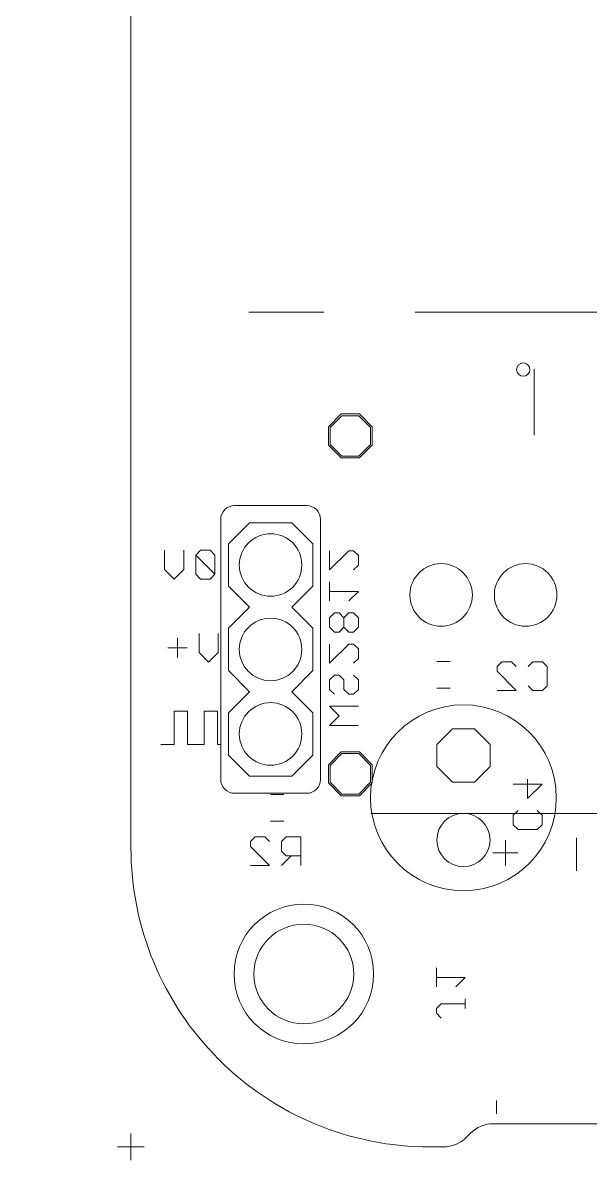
# Model space of a CAD drawing. Header units: millimetres. Extents: x -300 to -177, y 79 to 147.
# Drawn here: x -300.16 to -283.09, y 79.07 to 113.27 of the extents above; entities that cross this region are included whole.
import ezdxf

# ---------------------------------------------------------------- set-up
doc = ezdxf.new("R2010")
doc.units = ezdxf.units.MM
doc.header["$MEASUREMENT"] = 0
doc.layers.add('cut', color=7, linetype='Continuous')
doc.layers.add('reference', color=7, linetype='Continuous')

msp = doc.modelspace()

# ---------------------------------------------------------------- linework, layer by layer
at = {"layer": 'cut', "color": 250, "lineweight": 9}
for points, knots in [([(-197.1254, 145.9896), (-197.1254, 145.9896), (-196.2554, 145.7996), (-196.2554, 145.7996), (-196.2554, 145.7996), (-196.2554, 145.7996), (-195.5054, 145.6396), (-195.5054, 145.6396), (-195.5054, 145.6396), (-195.5054, 145.6396), (-194.3554, 145.3596), (-194.3554, 145.3596), (-194.3554, 145.3596), (-194.3554, 145.3596), (-193.5554, 145.1596), (-193.5554, 145.1596), (-193.5554, 145.1596), (-192.4998, 144.849), (-191.6513, 144.6358), (-190.6654, 144.3496), (-190.6654, 144.3496), (-190.6654, 144.3496), (-189.4954, 143.9796), (-189.4954, 143.9796), (-189.4954, 143.9796), (-189.4954, 143.9796), (-188.5654, 143.6796), (-188.5654, 143.6796), (-188.5654, 143.6796), (-188.5654, 143.6796), (-187.8954, 143.4496), (-187.8954, 143.4496), (-187.8954, 143.4496), (-187.8954, 143.4496), (-187.3354, 143.2596), (-187.3354, 143.2596), (-187.3354, 143.2596), (-186.4341, 142.9285), (-185.1783, 142.4534), (-184.3154, 142.1096), (-184.3154, 142.1096), (-184.3154, 142.1096), (-183.7054, 141.8596), (-183.7054, 141.8596), (-183.7054, 141.8596), (-183.7054, 141.8596), (-182.8354, 141.4896), (-182.8354, 141.4896), (-182.8354, 141.4896), (-182.8354, 141.4896), (-181.8254, 141.0496), (-181.8254, 141.0496), (-181.8254, 141.0496), (-181.8254, 141.0496), (-180.9854, 140.6696), (-180.9854, 140.6696), (-180.9854, 140.6696), (-180.6379, 140.5092), (-178.9287, 139.6762), (-178.9117, 139.6665), (-178.9117, 139.6665), (-177.959, 139.1488), (-177.3314, 138.1622), (-177.3054, 137.0696), (-177.3054, 137.0696), (-177.3054, 137.0696), (-177.3055, 88.4696), (-177.3055, 88.4696), (-177.3055, 88.4696), (-177.3055, 83.499), (-181.3349, 79.4696), (-186.3054, 79.4696), (-186.3054, 79.4696), (-186.3054, 79.4696), (-276.0913, 79.4696), (-276.0913, 79.4696), (-276.0913, 79.4696), (-276.3565, 79.4696), (-276.6108, 79.575), (-276.7984, 79.7625), (-276.7984, 79.7625), (-276.7984, 79.7625), (-276.9125, 79.8767), (-276.9125, 79.8767), (-276.9125, 79.8767), (-277.1001, 80.0642), (-277.3544, 80.1696), (-277.6197, 80.1696), (-277.6197, 80.1696), (-277.6197, 80.1696), (-285.9913, 80.1696), (-285.9913, 80.1696), (-285.9913, 80.1696), (-286.2565, 80.1696), (-286.5108, 80.0642), (-286.6984, 79.8767), (-286.6984, 79.8767), (-286.6984, 79.8767), (-286.8125, 79.7625), (-286.8125, 79.7625), (-286.8125, 79.7625), (-287.0001, 79.575), (-287.2544, 79.4696), (-287.5197, 79.4696), (-287.5197, 79.4696), (-287.5197, 79.4696), (-287.9055, 79.4696), (-287.9055, 79.4696), (-287.9055, 79.4696), (-290.2924, 79.4696), (-292.5816, 80.4178), (-294.2694, 82.1056), (-294.2694, 82.1056), (-295.9572, 83.7935), (-296.9055, 86.0827), (-296.9055, 88.4696), (-296.9055, 88.4696), (-296.9055, 88.4696), (-296.9054, 137.0697), (-296.9054, 137.0697), (-296.9054, 137.0697), (-296.8795, 138.1622), (-296.2519, 139.1554), (-295.2992, 139.6665), (-295.2992, 139.6665), (-294.1017, 140.3089), (-293.8755, 140.3696), (-293.2255, 140.6696), (-293.2255, 140.6696), (-293.2255, 140.6696), (-292.3855, 141.0496), (-292.3855, 141.0496), (-292.3855, 141.0496), (-292.3855, 141.0496), (-291.3755, 141.4896), (-291.3755, 141.4896), (-291.3755, 141.4896), (-291.3755, 141.4896), (-290.5055, 141.8596), (-290.5055, 141.8596), (-290.5055, 141.8596), (-290.5055, 141.8596), (-289.8955, 142.1096), (-289.8955, 142.1096), (-289.8955, 142.1096), (-289.0049, 142.4644), (-287.8148, 142.9145), (-286.8755, 143.2596), (-286.8755, 143.2596), (-286.8755, 143.2596), (-286.3155, 143.4496), (-286.3155, 143.4496), (-286.3155, 143.4496), (-286.3155, 143.4496), (-285.6455, 143.6796), (-285.6455, 143.6796), (-285.6455, 143.6796), (-285.6455, 143.6796), (-284.7155, 143.9796), (-284.7155, 143.9796), (-284.7155, 143.9796), (-284.7155, 143.9796), (-283.5455, 144.3496), (-283.5455, 144.3496), (-283.5455, 144.3496), (-282.5597, 144.6358), (-281.7105, 144.8493), (-280.6555, 145.1596), (-280.6555, 145.1596), (-280.6555, 145.1596), (-279.8555, 145.3596), (-279.8555, 145.3596), (-279.8555, 145.3596), (-279.8555, 145.3596), (-278.7055, 145.6396), (-278.7055, 145.6396), (-278.7055, 145.6396), (-278.7055, 145.6396), (-277.9555, 145.7996), (-277.9555, 145.7996), (-277.9555, 145.7996), (-277.9555, 145.7996), (-277.0855, 145.9896), (-277.0855, 145.9896), (-277.0855, 145.9896), (-276.4395, 146.1317), (-274.7135, 146.4389), (-273.9055, 146.5696), (-273.9055, 146.5696), (-273.9055, 146.5696), (-272.9855, 146.7096), (-272.9855, 146.7096), (-272.9855, 146.7096), (-272.9855, 146.7096), (-272.1055, 146.8396), (-272.1055, 146.8396), (-272.1055, 146.8396), (-272.1055, 146.8396), (-270.9155, 146.9896), (-270.9155, 146.9896), (-270.9155, 146.9896), (-269.7953, 147.1262), (-268.5842, 147.2062), (-267.3855, 147.3296), (-267.3855, 147.3296), (-267.3855, 147.3296), (-266.4855, 147.3896), (-266.4855, 147.3896), (-266.4855, 147.3896), (-266.4855, 147.3896), (-264.9055, 147.4696), (-264.9055, 147.4696), (-264.9055, 147.4696), (-264.9055, 147.4696), (-262.6055, 147.4696), (-262.6055, 147.4696), (-262.6055, 147.4696), (-261.8098, 147.4696), (-261.0467, 147.1535), (-260.4841, 146.5909), (-260.4841, 146.5909), (-259.9215, 146.0283), (-259.6055, 145.2652), (-259.6055, 144.4696), (-259.6055, 144.4696), (-259.6055, 143.9922), (-259.4158, 143.5344), (-259.0782, 143.1968), (-259.0782, 143.1968), (-258.7407, 142.8592), (-258.2828, 142.6696), (-257.8055, 142.6696), (-257.8055, 142.6696), (-257.8055, 142.6696), (-216.4054, 142.6696), (-216.4054, 142.6696), (-216.4054, 142.6696), (-215.4113, 142.6696), (-214.6055, 143.4755), (-214.6054, 144.4696), (-214.6054, 144.4696), (-214.6054, 145.2652), (-214.2894, 146.0283), (-213.7268, 146.5909), (-213.7268, 146.5909), (-213.1642, 147.1535), (-212.4011, 147.4696), (-211.6054, 147.4696), (-211.6054, 147.4696), (-211.6054, 147.4696), (-209.3054, 147.4696), (-209.3054, 147.4696), (-209.3054, 147.4696), (-209.3054, 147.4696), (-207.7254, 147.3896), (-207.7254, 147.3896), (-207.7254, 147.3896), (-207.7254, 147.3896), (-206.8254, 147.3296), (-206.8254, 147.3296), (-206.8254, 147.3296), (-205.6281, 147.2065), (-204.4149, 147.1261), (-203.2954, 146.9896), (-203.2954, 146.9896), (-203.2954, 146.9896), (-202.1054, 146.8396), (-202.1054, 146.8396), (-202.1054, 146.8396), (-202.1054, 146.8396), (-201.2254, 146.7096), (-201.2254, 146.7096), (-201.2254, 146.7096), (-201.2254, 146.7096), (-200.3054, 146.5696), (-200.3054, 146.5696), (-200.3054, 146.5696), (-199.4976, 146.4389), (-197.771, 146.1316), (-197.1254, 145.9896)], [0, 0, 0, 0, 0.0140845, 0.0140845, 0.0140845, 0.0140845, 0.028169, 0.028169, 0.028169, 0.028169, 0.0422535, 0.0422535, 0.0422535, 0.0422535, 0.056338, 0.056338, 0.056338, 0.056338, 0.0704225, 0.0704225, 0.0704225, 0.0704225, 0.084507, 0.084507, 0.084507, 0.084507, 0.0985915, 0.0985915, 0.0985915, 0.0985915, 0.1126761, 0.1126761, 0.1126761, 0.1126761, 0.1267606, 0.1267606, 0.1267606, 0.1267606, 0.1408451, 0.1408451, 0.1408451, 0.1408451, 0.1549296, 0.1549296, 0.1549296, 0.1549296, 0.1690141, 0.1690141, 0.1690141, 0.1690141, 0.1830986, 0.1830986, 0.1830986, 0.1830986, 0.1971831, 0.1971831, 0.1971831, 0.1971831, 0.2112676, 0.2112676, 0.2112676, 0.2112676, 0.2253521, 0.2253521, 0.2253521, 0.2253521, 0.2394366, 0.2394366, 0.2394366, 0.2394366, 0.2535211, 0.2535211, 0.2535211, 0.2535211, 0.2676056, 0.2676056, 0.2676056, 0.2676056, 0.2816901, 0.2816901, 0.2816901, 0.2816901, 0.2957746, 0.2957746, 0.2957746, 0.2957746, 0.3098592, 0.3098592, 0.3098592, 0.3098592, 0.3239437, 0.3239437, 0.3239437, 0.3239437, 0.3380282, 0.3380282, 0.3380282, 0.3380282, 0.3521127, 0.3521127, 0.3521127, 0.3521127, 0.3661972, 0.3661972, 0.3661972, 0.3661972, 0.3802817, 0.3802817, 0.3802817, 0.3802817, 0.3943662, 0.3943662, 0.3943662, 0.3943662, 0.4084507, 0.4084507, 0.4084507, 0.4084507, 0.4225352, 0.4225352, 0.4225352, 0.4225352, 0.4366197, 0.4366197, 0.4366197, 0.4366197, 0.4507042, 0.4507042, 0.4507042, 0.4507042, 0.4647887, 0.4647887, 0.4647887, 0.4647887, 0.4788732, 0.4788732, 0.4788732, 0.4788732, 0.4929577, 0.4929577, 0.4929577, 0.4929577, 0.5070423, 0.5070423, 0.5070423, 0.5070423, 0.5211268, 0.5211268, 0.5211268, 0.5211268, 0.5352113, 0.5352113, 0.5352113, 0.5352113, 0.5492958, 0.5492958, 0.5492958, 0.5492958, 0.5633803, 0.5633803, 0.5633803, 0.5633803, 0.5774648, 0.5774648, 0.5774648, 0.5774648, 0.5915493, 0.5915493, 0.5915493, 0.5915493, 0.6056338, 0.6056338, 0.6056338, 0.6056338, 0.6197183, 0.6197183, 0.6197183, 0.6197183, 0.6338028, 0.6338028, 0.6338028, 0.6338028, 0.6478873, 0.6478873, 0.6478873, 0.6478873, 0.6619718, 0.6619718, 0.6619718, 0.6619718, 0.6760563, 0.6760563, 0.6760563, 0.6760563, 0.6901408, 0.6901408, 0.6901408, 0.6901408, 0.7042254, 0.7042254, 0.7042254, 0.7042254, 0.7183099, 0.7183099, 0.7183099, 0.7183099, 0.7323944, 0.7323944, 0.7323944, 0.7323944, 0.7464789, 0.7464789, 0.7464789, 0.7464789, 0.7605634, 0.7605634, 0.7605634, 0.7605634, 0.7746479, 0.7746479, 0.7746479, 0.7746479, 0.7887324, 0.7887324, 0.7887324, 0.7887324, 0.8028169, 0.8028169, 0.8028169, 0.8028169, 0.8169014, 0.8169014, 0.8169014, 0.8169014, 0.8309859, 0.8309859, 0.8309859, 0.8309859, 0.8450704, 0.8450704, 0.8450704, 0.8450704, 0.8591549, 0.8591549, 0.8591549, 0.8591549, 0.8732394, 0.8732394, 0.8732394, 0.8732394, 0.8873239, 0.8873239, 0.8873239, 0.8873239, 0.9014085, 0.9014085, 0.9014085, 0.9014085, 0.915493, 0.915493, 0.915493, 0.915493, 0.9295775, 0.9295775, 0.9295775, 0.9295775, 0.943662, 0.943662, 0.943662, 0.943662, 0.9577465, 0.9577465, 0.9577465, 0.9577465, 0.971831, 0.971831, 0.971831, 0.971831, 1, 1, 1, 1]), ([(-293.7898, 98.7556), (-293.7898, 98.7556), (-291.621, 98.7556), (-291.621, 98.7556), (-291.621, 98.7556), (-291.3924, 98.7556), (-291.2054, 98.5686), (-291.2054, 98.34), (-291.2054, 98.34), (-291.2054, 98.34), (-291.2054, 90.5192), (-291.2054, 90.5192), (-291.2054, 90.5192), (-291.2054, 90.2906), (-291.3924, 90.1036), (-291.621, 90.1036), (-291.621, 90.1036), (-291.621, 90.1036), (-293.7898, 90.1036), (-293.7898, 90.1036), (-293.7898, 90.1036), (-294.0184, 90.1036), (-294.2054, 90.2906), (-294.2054, 90.5192), (-294.2054, 90.5192), (-294.2054, 90.5192), (-294.2054, 98.34), (-294.2054, 98.34), (-294.2054, 98.34), (-294.2054, 98.5686), (-294.0184, 98.7556), (-293.7898, 98.7556)], [0, 0, 0, 0, 0.1111111, 0.1111111, 0.1111111, 0.1111111, 0.2222222, 0.2222222, 0.2222222, 0.2222222, 0.3333333, 0.3333333, 0.3333333, 0.3333333, 0.4444444, 0.4444444, 0.4444444, 0.4444444, 0.5555556, 0.5555556, 0.5555556, 0.5555556, 0.6666667, 0.6666667, 0.6666667, 0.6666667, 0.7777778, 0.7777778, 0.7777778, 0.7777778, 1, 1, 1, 1])]:
    msp.add_open_spline(points, degree=3, knots=knots, dxfattribs=at)
at = {"layer": 'cut', "lineweight": 9}
msp.add_open_spline([(-290.2055, 84.6696), (-290.2055, 85.498), (-290.8771, 86.1696), (-291.7054, 86.1696), (-291.7054, 86.1696), (-292.5339, 86.1696), (-293.2054, 85.498), (-293.2054, 84.6696), (-293.2054, 84.6696), (-293.2055, 83.8412), (-292.5339, 83.1696), (-291.7055, 83.1696), (-291.7055, 83.1696), (-290.8771, 83.1696), (-290.2055, 83.8412), (-290.2055, 84.6696)], degree=3, knots=[0, 0, 0, 0, 0.2, 0.2, 0.2, 0.2, 0.4, 0.4, 0.4, 0.4, 0.6, 0.6, 0.6, 0.6, 1, 1, 1, 1], dxfattribs=at)
at = {"layer": 'reference', "color": 242, "lineweight": 9}
for points in [[(-291.1055, 104.5696), (-291.1055, 104.5696), (-293.3555, 104.5696), (-293.3555, 104.5696)], [(-281.3555, 104.5696), (-281.3555, 104.5696), (-288.3555, 104.5696), (-288.3555, 104.5696)], [(-284.7805, 100.8696), (-284.7805, 100.8696), (-284.7805, 102.8696), (-284.7805, 102.8696)], [(-293.9755, 97.6046), (-293.9755, 97.6046), (-293.3405, 98.2396), (-293.3405, 98.2396)], [(-293.3405, 98.2396), (-293.3405, 98.2396), (-292.0705, 98.2396), (-292.0705, 98.2396)], [(-292.0705, 98.2396), (-292.0705, 98.2396), (-291.4355, 97.6046), (-291.4355, 97.6046)], [(-293.9755, 97.6046), (-293.9755, 97.6046), (-293.9755, 96.3346), (-293.9755, 96.3346)], [(-291.4355, 96.3346), (-291.4355, 96.3346), (-291.4355, 97.6046), (-291.4355, 97.6046)], [(-295.8934, 96.8339), (-295.8934, 96.8339), (-295.8934, 97.4101), (-295.8934, 97.4101)], [(-295.3172, 97.4101), (-295.3172, 97.4101), (-295.3172, 96.8339), (-295.3172, 96.8339)], [(-294.8139, 97.4101), (-294.8139, 97.4101), (-294.9579, 97.2661), (-294.9579, 97.2661)], [(-294.9579, 97.2661), (-294.9579, 97.2661), (-294.9579, 96.6899), (-294.9579, 96.6899)], [(-294.3817, 96.6899), (-294.3817, 96.6899), (-294.9579, 97.2661), (-294.9579, 97.2661)], [(-294.5258, 97.4101), (-294.5258, 97.4101), (-294.8139, 97.4101), (-294.8139, 97.4101)], [(-294.3817, 97.2661), (-294.3817, 97.2661), (-294.5258, 97.4101), (-294.5258, 97.4101)], [(-294.3817, 96.6899), (-294.3817, 96.6899), (-294.3817, 97.2661), (-294.3817, 97.2661)], [(-290.9293, 97.3996), (-290.9293, 97.3996), (-290.9293, 96.8234), (-290.9293, 96.8234)], [(-290.9293, 96.8234), (-290.9293, 96.8234), (-290.3531, 97.3996), (-290.3531, 97.3996)], [(-290.3531, 97.3996), (-290.3531, 97.3996), (-290.209, 97.3996), (-290.209, 97.3996)], [(-290.209, 97.3996), (-290.209, 97.3996), (-290.065, 97.2556), (-290.065, 97.2556)], [(-290.065, 97.2556), (-290.065, 97.2556), (-290.065, 96.9674), (-290.065, 96.9674)], [(-295.6053, 96.5458), (-295.6053, 96.5458), (-295.8934, 96.8339), (-295.8934, 96.8339)], [(-295.3172, 96.8339), (-295.3172, 96.8339), (-295.6053, 96.5458), (-295.6053, 96.5458)], [(-290.065, 96.9674), (-290.065, 96.9674), (-290.209, 96.8234), (-290.209, 96.8234)], [(-294.9579, 96.6899), (-294.9579, 96.6899), (-294.8139, 96.5458), (-294.8139, 96.5458)], [(-294.8139, 96.5458), (-294.8139, 96.5458), (-294.5258, 96.5458), (-294.5258, 96.5458)], [(-294.5258, 96.5458), (-294.5258, 96.5458), (-294.3817, 96.6899), (-294.3817, 96.6899)], [(-290.9293, 95.8879), (-290.9293, 95.8879), (-290.9293, 96.4641), (-290.9293, 96.4641)], [(-293.9755, 96.3346), (-293.9755, 96.3346), (-293.3405, 95.6996), (-293.3405, 95.6996)], [(-292.0705, 95.6996), (-292.0705, 95.6996), (-291.4355, 96.3346), (-291.4355, 96.3346)], [(-290.065, 96.176), (-290.065, 96.176), (-290.9293, 96.176), (-290.9293, 96.176)], [(-290.3531, 95.8879), (-290.3531, 95.8879), (-290.065, 96.176), (-290.065, 96.176)], [(-293.3405, 95.6996), (-293.3405, 95.6996), (-293.9755, 95.0646), (-293.9755, 95.0646)], [(-291.4355, 95.0646), (-291.4355, 95.0646), (-292.0705, 95.6996), (-292.0705, 95.6996)], [(-290.7852, 95.5286), (-290.7852, 95.5286), (-290.9293, 95.3845), (-290.9293, 95.3845)], [(-290.6412, 95.5286), (-290.6412, 95.5286), (-290.7852, 95.5286), (-290.7852, 95.5286)], [(-290.4971, 95.3845), (-290.4971, 95.3845), (-290.6412, 95.5286), (-290.6412, 95.5286)], [(-290.3531, 95.5286), (-290.3531, 95.5286), (-290.4971, 95.3845), (-290.4971, 95.3845)], [(-290.209, 95.5286), (-290.209, 95.5286), (-290.3531, 95.5286), (-290.3531, 95.5286)], [(-290.065, 95.3845), (-290.065, 95.3845), (-290.209, 95.5286), (-290.209, 95.5286)], [(-290.9293, 95.3845), (-290.9293, 95.3845), (-290.9293, 95.0964), (-290.9293, 95.0964)], [(-290.9293, 95.0964), (-290.9293, 95.0964), (-290.7852, 94.9524), (-290.7852, 94.9524)], [(-290.6412, 94.9524), (-290.6412, 94.9524), (-290.4971, 95.0964), (-290.4971, 95.0964)], [(-290.4971, 95.0964), (-290.4971, 95.0964), (-290.4971, 95.3845), (-290.4971, 95.3845)], [(-290.4971, 95.0964), (-290.4971, 95.0964), (-290.3531, 94.9524), (-290.3531, 94.9524)], [(-290.209, 94.9524), (-290.209, 94.9524), (-290.065, 95.0964), (-290.065, 95.0964)], [(-290.065, 95.0964), (-290.065, 95.0964), (-290.065, 95.3845), (-290.065, 95.3845)], [(-295.5053, 94.7661), (-295.5053, 94.7661), (-295.5053, 94.1899), (-295.5053, 94.1899)], [(-294.8579, 94.3339), (-294.8579, 94.3339), (-294.8579, 94.9101), (-294.8579, 94.9101)], [(-294.2817, 94.9101), (-294.2817, 94.9101), (-294.2817, 94.3339), (-294.2817, 94.3339)], [(-293.9755, 95.0646), (-293.9755, 95.0646), (-293.9755, 93.7946), (-293.9755, 93.7946)], [(-291.4355, 93.7946), (-291.4355, 93.7946), (-291.4355, 95.0646), (-291.4355, 95.0646)], [(-290.7852, 94.9524), (-290.7852, 94.9524), (-290.6412, 94.9524), (-290.6412, 94.9524)], [(-290.3531, 94.9524), (-290.3531, 94.9524), (-290.209, 94.9524), (-290.209, 94.9524)], [(-295.2172, 94.478), (-295.2172, 94.478), (-295.7934, 94.478), (-295.7934, 94.478)], [(-290.9293, 94.5931), (-290.9293, 94.5931), (-290.9293, 94.0168), (-290.9293, 94.0168)], [(-290.9293, 94.0168), (-290.9293, 94.0168), (-290.3531, 94.5931), (-290.3531, 94.5931)], [(-290.3531, 94.5931), (-290.3531, 94.5931), (-290.209, 94.5931), (-290.209, 94.5931)], [(-290.209, 94.5931), (-290.209, 94.5931), (-290.065, 94.449), (-290.065, 94.449)], [(-290.065, 94.449), (-290.065, 94.449), (-290.065, 94.1609), (-290.065, 94.1609)], [(-294.5698, 94.0458), (-294.5698, 94.0458), (-294.8579, 94.3339), (-294.8579, 94.3339)], [(-294.2817, 94.3339), (-294.2817, 94.3339), (-294.5698, 94.0458), (-294.5698, 94.0458)], [(-290.065, 94.1609), (-290.065, 94.1609), (-290.209, 94.0168), (-290.209, 94.0168)], [(-287.3055, 94.0696), (-287.3055, 94.0696), (-287.7055, 94.0696), (-287.7055, 94.0696)], [(-293.9755, 93.7946), (-293.9755, 93.7946), (-293.3405, 93.1596), (-293.3405, 93.1596)], [(-292.0705, 93.1596), (-292.0705, 93.1596), (-291.4355, 93.7946), (-291.4355, 93.7946)], [(-285.8934, 93.9161), (-285.8934, 93.9161), (-285.7494, 94.0601), (-285.7494, 94.0601)], [(-285.8934, 93.772), (-285.8934, 93.772), (-285.8934, 93.9161), (-285.8934, 93.9161)], [(-285.3172, 93.1958), (-285.3172, 93.1958), (-285.8934, 93.772), (-285.8934, 93.772)], [(-285.7494, 94.0601), (-285.7494, 94.0601), (-285.4613, 94.0601), (-285.4613, 94.0601)], [(-285.4613, 94.0601), (-285.4613, 94.0601), (-285.3172, 93.9161), (-285.3172, 93.9161)], [(-284.9579, 93.9161), (-284.9579, 93.9161), (-284.8139, 94.0601), (-284.8139, 94.0601)], [(-284.8139, 94.0601), (-284.8139, 94.0601), (-284.5258, 94.0601), (-284.5258, 94.0601)], [(-284.5258, 94.0601), (-284.5258, 94.0601), (-284.3817, 93.9161), (-284.3817, 93.9161)], [(-284.3817, 93.9161), (-284.3817, 93.9161), (-284.3817, 93.3399), (-284.3817, 93.3399)], [(-290.7852, 93.6575), (-290.7852, 93.6575), (-290.9293, 93.5135), (-290.9293, 93.5135)], [(-290.9293, 93.5135), (-290.9293, 93.5135), (-290.9293, 93.2254), (-290.9293, 93.2254)], [(-290.6412, 93.6575), (-290.6412, 93.6575), (-290.7852, 93.6575), (-290.7852, 93.6575)], [(-290.4971, 93.5135), (-290.4971, 93.5135), (-290.6412, 93.6575), (-290.6412, 93.6575)], [(-290.4971, 93.2254), (-290.4971, 93.2254), (-290.4971, 93.5135), (-290.4971, 93.5135)], [(-290.209, 93.6575), (-290.209, 93.6575), (-290.065, 93.5135), (-290.065, 93.5135)], [(-290.065, 93.5135), (-290.065, 93.5135), (-290.065, 93.2254), (-290.065, 93.2254)], [(-293.3405, 93.1596), (-293.3405, 93.1596), (-293.9755, 92.5246), (-293.9755, 92.5246)], [(-291.4355, 92.5246), (-291.4355, 92.5246), (-292.0705, 93.1596), (-292.0705, 93.1596)], [(-290.9293, 93.2254), (-290.9293, 93.2254), (-290.7852, 93.0813), (-290.7852, 93.0813)], [(-290.3531, 93.0813), (-290.3531, 93.0813), (-290.4971, 93.2254), (-290.4971, 93.2254)], [(-290.209, 93.0813), (-290.209, 93.0813), (-290.3531, 93.0813), (-290.3531, 93.0813)], [(-290.065, 93.2254), (-290.065, 93.2254), (-290.209, 93.0813), (-290.209, 93.0813)], [(-287.3055, 93.2696), (-287.3055, 93.2696), (-287.7055, 93.2696), (-287.7055, 93.2696)], [(-285.8934, 93.1958), (-285.8934, 93.1958), (-285.3172, 93.1958), (-285.3172, 93.1958)], [(-284.8139, 93.1958), (-284.8139, 93.1958), (-284.9579, 93.3399), (-284.9579, 93.3399)], [(-284.5258, 93.1958), (-284.5258, 93.1958), (-284.8139, 93.1958), (-284.8139, 93.1958)], [(-284.3817, 93.3399), (-284.3817, 93.3399), (-284.5258, 93.1958), (-284.5258, 93.1958)], [(-290.6412, 92.4339), (-290.6412, 92.4339), (-290.9293, 92.722), (-290.9293, 92.722)], [(-290.9293, 92.722), (-290.9293, 92.722), (-290.065, 92.722), (-290.065, 92.722)], [(-295.6055, 91.5696), (-295.6055, 91.5696), (-295.6055, 92.5696), (-295.6055, 92.5696)], [(-295.6055, 92.5696), (-295.6055, 92.5696), (-295.2055, 92.5696), (-295.2055, 92.5696)], [(-295.2055, 92.5696), (-295.2055, 92.5696), (-295.2055, 91.5696), (-295.2055, 91.5696)], [(-294.7055, 91.5696), (-294.7055, 91.5696), (-294.7055, 92.5696), (-294.7055, 92.5696)], [(-294.7055, 92.5696), (-294.7055, 92.5696), (-294.3055, 92.5696), (-294.3055, 92.5696)], [(-294.3055, 92.5696), (-294.3055, 92.5696), (-294.3055, 91.5696), (-294.3055, 91.5696)], [(-293.9755, 92.5246), (-293.9755, 92.5246), (-293.9755, 91.2546), (-293.9755, 91.2546)], [(-291.4355, 91.2546), (-291.4355, 91.2546), (-291.4355, 92.5246), (-291.4355, 92.5246)], [(-290.9293, 92.1458), (-290.9293, 92.1458), (-290.6412, 92.4339), (-290.6412, 92.4339)], [(-290.065, 92.1458), (-290.065, 92.1458), (-290.9293, 92.1458), (-290.9293, 92.1458)], [(-296.0055, 91.5696), (-296.0055, 91.5696), (-295.6055, 91.5696), (-295.6055, 91.5696)], [(-295.2055, 91.5696), (-295.2055, 91.5696), (-294.7055, 91.5696), (-294.7055, 91.5696)], [(-294.3055, 91.5696), (-294.3055, 91.5696), (-294.2055, 91.5696), (-294.2055, 91.5696)], [(-293.9755, 91.2546), (-293.9755, 91.2546), (-293.3405, 90.6196), (-293.3405, 90.6196)], [(-292.0705, 90.6196), (-292.0705, 90.6196), (-291.4355, 91.2546), (-291.4355, 91.2546)], [(-293.3405, 90.6196), (-293.3405, 90.6196), (-292.0705, 90.6196), (-292.0705, 90.6196)], [(-285.4053, 90.3805), (-285.4053, 90.3805), (-284.541, 90.3805), (-284.541, 90.3805)], [(-284.9731, 89.9483), (-284.9731, 89.9483), (-284.9731, 90.5246), (-284.9731, 90.5246)], [(-284.541, 90.3805), (-284.541, 90.3805), (-284.9731, 89.9483), (-284.9731, 89.9483)], [(-292.7055, 90.0696), (-292.7055, 90.0696), (-292.3055, 90.0696), (-292.3055, 90.0696)], [(-285.4053, 89.445), (-285.4053, 89.445), (-285.2612, 89.589), (-285.2612, 89.589)], [(-285.4053, 89.1569), (-285.4053, 89.1569), (-285.4053, 89.445), (-285.4053, 89.445)], [(-284.685, 89.589), (-284.685, 89.589), (-284.541, 89.445), (-284.541, 89.445)], [(-284.541, 89.445), (-284.541, 89.445), (-284.541, 89.1569), (-284.541, 89.1569)], [(-292.7055, 89.2696), (-292.7055, 89.2696), (-292.3055, 89.2696), (-292.3055, 89.2696)], [(-285.2612, 89.0128), (-285.2612, 89.0128), (-285.4053, 89.1569), (-285.4053, 89.1569)], [(-284.685, 89.0128), (-284.685, 89.0128), (-285.2612, 89.0128), (-285.2612, 89.0128)], [(-284.541, 89.1569), (-284.541, 89.1569), (-284.685, 89.0128), (-284.685, 89.0128)], [(-293.3114, 88.6516), (-293.3114, 88.6516), (-293.1674, 88.7956), (-293.1674, 88.7956)], [(-293.3114, 88.5075), (-293.3114, 88.5075), (-293.3114, 88.6516), (-293.3114, 88.6516)], [(-293.1674, 88.7956), (-293.1674, 88.7956), (-292.8792, 88.7956), (-292.8792, 88.7956)], [(-292.8792, 88.7956), (-292.8792, 88.7956), (-292.7352, 88.6516), (-292.7352, 88.6516)], [(-292.2318, 88.7956), (-292.2318, 88.7956), (-292.3759, 88.6516), (-292.3759, 88.6516)], [(-292.3759, 88.6516), (-292.3759, 88.6516), (-292.3759, 88.3635), (-292.3759, 88.3635)], [(-291.7997, 88.7956), (-291.7997, 88.7956), (-292.2318, 88.7956), (-292.2318, 88.7956)], [(-291.7997, 87.9313), (-291.7997, 87.9313), (-291.7997, 88.7956), (-291.7997, 88.7956)], [(-285.6355, 88.3186), (-285.6355, 88.3186), (-285.6355, 88.6996), (-285.6355, 88.6996)], [(-283.5055, 88.7696), (-283.5055, 88.7696), (-283.5055, 87.7696), (-283.5055, 87.7696)], [(-292.7352, 87.9313), (-292.7352, 87.9313), (-293.3114, 88.5075), (-293.3114, 88.5075)], [(-292.3759, 88.3635), (-292.3759, 88.3635), (-292.2318, 88.2194), (-292.2318, 88.2194)], [(-286.0165, 88.3186), (-286.0165, 88.3186), (-285.6355, 88.3186), (-285.6355, 88.3186)], [(-285.6355, 87.9376), (-285.6355, 87.9376), (-285.6355, 88.3186), (-285.6355, 88.3186)], [(-285.6355, 88.3186), (-285.6355, 88.3186), (-285.2545, 88.3186), (-285.2545, 88.3186)], [(-293.3114, 87.9313), (-293.3114, 87.9313), (-292.7352, 87.9313), (-292.7352, 87.9313)], [(-292.0878, 88.2194), (-292.0878, 88.2194), (-292.3759, 87.9313), (-292.3759, 87.9313)], [(-292.2318, 88.2194), (-292.2318, 88.2194), (-291.7997, 88.2194), (-291.7997, 88.2194)], [(-287.7143, 84.2803), (-287.7143, 84.2803), (-287.7143, 84.8565), (-287.7143, 84.8565)], [(-286.85, 84.5684), (-286.85, 84.5684), (-287.7143, 84.5684), (-287.7143, 84.5684)], [(-287.1381, 84.2803), (-287.1381, 84.2803), (-286.85, 84.5684), (-286.85, 84.5684)], [(-286.85, 83.6329), (-286.85, 83.6329), (-286.85, 83.921), (-286.85, 83.921)], [(-287.7143, 83.6329), (-287.7143, 83.6329), (-287.5702, 83.7769), (-287.5702, 83.7769)], [(-287.7143, 83.4888), (-287.7143, 83.4888), (-287.7143, 83.6329), (-287.7143, 83.6329)], [(-287.5702, 83.3448), (-287.5702, 83.3448), (-287.7143, 83.4888), (-287.7143, 83.4888)], [(-287.5702, 83.7769), (-287.5702, 83.7769), (-286.85, 83.7769), (-286.85, 83.7769)], [(-285.9055, 80.8696), (-285.9055, 80.8696), (-285.9055, 80.4696), (-285.9055, 80.4696)], [(-296.9055, 79.8696), (-296.9055, 79.8696), (-296.9055, 79.0696), (-296.9055, 79.0696)], [(-297.3055, 79.4696), (-297.3055, 79.4696), (-296.5055, 79.4696), (-296.5055, 79.4696)]]:
    msp.add_open_spline(points, degree=3, dxfattribs=at)
for points, knots in [([(-284.9055, 102.8446), (-284.9055, 102.9551), (-284.995, 103.0446), (-285.1054, 103.0446), (-285.1054, 103.0446), (-285.2159, 103.0446), (-285.3054, 102.9551), (-285.3054, 102.8446), (-285.3054, 102.8446), (-285.3055, 102.7341), (-285.2159, 102.6446), (-285.1055, 102.6446), (-285.1055, 102.6446), (-284.995, 102.6446), (-284.9055, 102.7341), (-284.9055, 102.8446)], [0, 0, 0, 0, 0.2, 0.2, 0.2, 0.2, 0.4, 0.4, 0.4, 0.4, 0.6, 0.6, 0.6, 0.6, 1, 1, 1, 1]), ([(-290.0319, 100.1892), (-290.0319, 100.1892), (-290.579, 100.1892), (-290.579, 100.1892), (-290.579, 100.1892), (-290.579, 100.1892), (-290.9658, 100.5761), (-290.9658, 100.5761), (-290.9658, 100.5761), (-290.9658, 100.5761), (-290.9658, 101.1231), (-290.9658, 101.1231), (-290.9658, 101.1231), (-290.9658, 101.1231), (-290.579, 101.51), (-290.579, 101.51), (-290.579, 101.51), (-290.579, 101.51), (-290.0319, 101.51), (-290.0319, 101.51), (-290.0319, 101.51), (-290.0319, 101.51), (-289.6451, 101.1231), (-289.6451, 101.1231), (-289.6451, 101.1231), (-289.6451, 101.1231), (-289.6451, 100.5761), (-289.6451, 100.5761), (-289.6451, 100.5761), (-289.6451, 100.5761), (-290.0319, 100.1892), (-290.0319, 100.1892)], [0, 0, 0, 0, 0.1111111, 0.1111111, 0.1111111, 0.1111111, 0.2222222, 0.2222222, 0.2222222, 0.2222222, 0.3333333, 0.3333333, 0.3333333, 0.3333333, 0.4444444, 0.4444444, 0.4444444, 0.4444444, 0.5555556, 0.5555556, 0.5555556, 0.5555556, 0.6666667, 0.6666667, 0.6666667, 0.6666667, 0.7777778, 0.7777778, 0.7777778, 0.7777778, 1, 1, 1, 1]), ([(-290.053, 100.24), (-290.053, 100.24), (-290.5579, 100.24), (-290.5579, 100.24), (-290.5579, 100.24), (-290.5579, 100.24), (-290.915, 100.5971), (-290.915, 100.5971), (-290.915, 100.5971), (-290.915, 100.5971), (-290.915, 101.1021), (-290.915, 101.1021), (-290.915, 101.1021), (-290.915, 101.1021), (-290.5579, 101.4592), (-290.5579, 101.4592), (-290.5579, 101.4592), (-290.5579, 101.4592), (-290.053, 101.4592), (-290.053, 101.4592), (-290.053, 101.4592), (-290.053, 101.4592), (-289.6959, 101.1021), (-289.6959, 101.1021), (-289.6959, 101.1021), (-289.6959, 101.1021), (-289.6959, 100.5971), (-289.6959, 100.5971), (-289.6959, 100.5971), (-289.6959, 100.5971), (-290.053, 100.24), (-290.053, 100.24)], [0, 0, 0, 0, 0.1111111, 0.1111111, 0.1111111, 0.1111111, 0.2222222, 0.2222222, 0.2222222, 0.2222222, 0.3333333, 0.3333333, 0.3333333, 0.3333333, 0.4444444, 0.4444444, 0.4444444, 0.4444444, 0.5555556, 0.5555556, 0.5555556, 0.5555556, 0.6666667, 0.6666667, 0.6666667, 0.6666667, 0.7777778, 0.7777778, 0.7777778, 0.7777778, 1, 1, 1, 1]), ([(-293.6453, 96.9696), (-293.6453, 96.4506), (-293.2245, 96.0298), (-292.7055, 96.0298), (-292.7055, 96.0298), (-292.1864, 96.0298), (-291.7657, 96.4506), (-291.7657, 96.9696), (-291.7657, 96.9696), (-291.7656, 97.4886), (-292.1864, 97.9094), (-292.7054, 97.9094), (-292.7054, 97.9094), (-293.2245, 97.9094), (-293.6452, 97.4886), (-293.6452, 96.9696), (-293.6452, 96.9696), (-293.6453, 96.9696), (-293.6453, 96.9696)], [0, 0, 0, 0, 0.2, 0.2, 0.2, 0.2, 0.4, 0.4, 0.4, 0.4, 0.6, 0.6, 0.6, 0.6, 1, 1, 1, 1.0001, 1.0001, 1.0001, 1.0001]), ([(-293.6453, 96.9696), (-293.6453, 96.4506), (-293.2245, 96.0298), (-292.7055, 96.0298), (-292.7055, 96.0298), (-292.1864, 96.0298), (-291.7657, 96.4506), (-291.7657, 96.9696), (-291.7657, 96.9696), (-291.7656, 97.4886), (-292.1864, 97.9094), (-292.7054, 97.9094), (-292.7054, 97.9094), (-293.2245, 97.9094), (-293.6452, 97.4886), (-293.6452, 96.9696), (-293.6452, 96.9696), (-293.6453, 96.9696), (-293.6453, 96.9696)], [0, 0, 0, 0, 0.2, 0.2, 0.2, 0.2, 0.4, 0.4, 0.4, 0.4, 0.6, 0.6, 0.6, 0.6, 1, 1, 1, 1.0001, 1.0001, 1.0001, 1.0001]), ([(-288.5153, 96.0696), (-288.5153, 95.5506), (-288.0945, 95.1298), (-287.5755, 95.1298), (-287.5755, 95.1298), (-287.0564, 95.1298), (-286.6357, 95.5506), (-286.6357, 96.0696), (-286.6357, 96.0696), (-286.6356, 96.5886), (-287.0564, 97.0094), (-287.5754, 97.0094), (-287.5754, 97.0094), (-288.0945, 97.0094), (-288.5152, 96.5886), (-288.5152, 96.0696), (-288.5152, 96.0696), (-288.5153, 96.0696), (-288.5153, 96.0696)], [0, 0, 0, 0, 0.2, 0.2, 0.2, 0.2, 0.4, 0.4, 0.4, 0.4, 0.6, 0.6, 0.6, 0.6, 1, 1, 1, 1.0001, 1.0001, 1.0001, 1.0001]), ([(-288.5153, 96.0696), (-288.5153, 95.5506), (-288.0945, 95.1298), (-287.5755, 95.1298), (-287.5755, 95.1298), (-287.0564, 95.1298), (-286.6357, 95.5506), (-286.6357, 96.0696), (-286.6357, 96.0696), (-286.6356, 96.5886), (-287.0564, 97.0094), (-287.5754, 97.0094), (-287.5754, 97.0094), (-288.0945, 97.0094), (-288.5152, 96.5886), (-288.5152, 96.0696), (-288.5152, 96.0696), (-288.5153, 96.0696), (-288.5153, 96.0696)], [0, 0, 0, 0, 0.2, 0.2, 0.2, 0.2, 0.4, 0.4, 0.4, 0.4, 0.6, 0.6, 0.6, 0.6, 1, 1, 1, 1.0001, 1.0001, 1.0001, 1.0001]), ([(-285.9753, 96.0696), (-285.9753, 95.5506), (-285.5545, 95.1298), (-285.0355, 95.1298), (-285.0355, 95.1298), (-284.5164, 95.1298), (-284.0957, 95.5506), (-284.0957, 96.0696), (-284.0957, 96.0696), (-284.0956, 96.5886), (-284.5164, 97.0094), (-285.0354, 97.0094), (-285.0354, 97.0094), (-285.5545, 97.0094), (-285.9752, 96.5886), (-285.9752, 96.0696), (-285.9752, 96.0696), (-285.9753, 96.0696), (-285.9753, 96.0696)], [0, 0, 0, 0, 0.2, 0.2, 0.2, 0.2, 0.4, 0.4, 0.4, 0.4, 0.6, 0.6, 0.6, 0.6, 1, 1, 1, 1.0001, 1.0001, 1.0001, 1.0001]), ([(-285.9753, 96.0696), (-285.9753, 95.5506), (-285.5545, 95.1298), (-285.0355, 95.1298), (-285.0355, 95.1298), (-284.5164, 95.1298), (-284.0957, 95.5506), (-284.0957, 96.0696), (-284.0957, 96.0696), (-284.0956, 96.5886), (-284.5164, 97.0094), (-285.0354, 97.0094), (-285.0354, 97.0094), (-285.5545, 97.0094), (-285.9752, 96.5886), (-285.9752, 96.0696), (-285.9752, 96.0696), (-285.9753, 96.0696), (-285.9753, 96.0696)], [0, 0, 0, 0, 0.2, 0.2, 0.2, 0.2, 0.4, 0.4, 0.4, 0.4, 0.6, 0.6, 0.6, 0.6, 1, 1, 1, 1.0001, 1.0001, 1.0001, 1.0001]), ([(-293.6453, 94.4296), (-293.6453, 93.9106), (-293.2245, 93.4898), (-292.7055, 93.4898), (-292.7055, 93.4898), (-292.1864, 93.4898), (-291.7657, 93.9106), (-291.7657, 94.4296), (-291.7657, 94.4296), (-291.7656, 94.9486), (-292.1864, 95.3694), (-292.7054, 95.3694), (-292.7054, 95.3694), (-293.2245, 95.3694), (-293.6452, 94.9486), (-293.6452, 94.4296), (-293.6452, 94.4296), (-293.6453, 94.4296), (-293.6453, 94.4296)], [0, 0, 0, 0, 0.2, 0.2, 0.2, 0.2, 0.4, 0.4, 0.4, 0.4, 0.6, 0.6, 0.6, 0.6, 1, 1, 1, 1.0001, 1.0001, 1.0001, 1.0001]), ([(-293.6453, 94.4296), (-293.6453, 93.9106), (-293.2245, 93.4898), (-292.7055, 93.4898), (-292.7055, 93.4898), (-292.1864, 93.4898), (-291.7657, 93.9106), (-291.7657, 94.4296), (-291.7657, 94.4296), (-291.7656, 94.9486), (-292.1864, 95.3694), (-292.7054, 95.3694), (-292.7054, 95.3694), (-293.2245, 95.3694), (-293.6452, 94.9486), (-293.6452, 94.4296), (-293.6452, 94.4296), (-293.6453, 94.4296), (-293.6453, 94.4296)], [0, 0, 0, 0, 0.2, 0.2, 0.2, 0.2, 0.4, 0.4, 0.4, 0.4, 0.6, 0.6, 0.6, 0.6, 1, 1, 1, 1.0001, 1.0001, 1.0001, 1.0001]), ([(-293.6453, 91.8896), (-293.6453, 91.3706), (-293.2245, 90.9498), (-292.7055, 90.9498), (-292.7055, 90.9498), (-292.1864, 90.9498), (-291.7657, 91.3706), (-291.7657, 91.8896), (-291.7657, 91.8896), (-291.7656, 92.4086), (-292.1864, 92.8294), (-292.7054, 92.8294), (-292.7054, 92.8294), (-293.2245, 92.8294), (-293.6452, 92.4086), (-293.6452, 91.8896), (-293.6452, 91.8896), (-293.6453, 91.8896), (-293.6453, 91.8896)], [0, 0, 0, 0, 0.2, 0.2, 0.2, 0.2, 0.4, 0.4, 0.4, 0.4, 0.6, 0.6, 0.6, 0.6, 1, 1, 1, 1.0001, 1.0001, 1.0001, 1.0001]), ([(-293.6453, 91.8896), (-293.6453, 91.3706), (-293.2245, 90.9498), (-292.7055, 90.9498), (-292.7055, 90.9498), (-292.1864, 90.9498), (-291.7657, 91.3706), (-291.7657, 91.8896), (-291.7657, 91.8896), (-291.7656, 92.4086), (-292.1864, 92.8294), (-292.7054, 92.8294), (-292.7054, 92.8294), (-293.2245, 92.8294), (-293.6452, 92.4086), (-293.6452, 91.8896), (-293.6452, 91.8896), (-293.6453, 91.8896), (-293.6453, 91.8896)], [0, 0, 0, 0, 0.2, 0.2, 0.2, 0.2, 0.4, 0.4, 0.4, 0.4, 0.6, 0.6, 0.6, 0.6, 1, 1, 1, 1.0001, 1.0001, 1.0001, 1.0001]), ([(-284.1115, 89.9696), (-284.1115, 91.5127), (-285.3624, 92.7636), (-286.9054, 92.7636), (-286.9054, 92.7636), (-288.4485, 92.7636), (-289.6994, 91.5127), (-289.6994, 89.9696), (-289.6994, 89.9696), (-289.6995, 88.4265), (-288.4485, 87.1756), (-286.9055, 87.1756), (-286.9055, 87.1756), (-285.3624, 87.1756), (-284.1115, 88.4265), (-284.1115, 89.9696)], [0, 0, 0, 0, 0.2, 0.2, 0.2, 0.2, 0.4, 0.4, 0.4, 0.4, 0.6, 0.6, 0.6, 0.6, 1, 1, 1, 1]), ([(-286.574, 90.4395), (-286.574, 90.4395), (-287.2369, 90.4395), (-287.2369, 90.4395), (-287.2369, 90.4395), (-287.2369, 90.4395), (-287.7055, 90.9082), (-287.7055, 90.9082), (-287.7055, 90.9082), (-287.7055, 90.9082), (-287.7055, 91.571), (-287.7055, 91.571), (-287.7055, 91.571), (-287.7055, 91.571), (-287.2369, 92.0397), (-287.2369, 92.0397), (-287.2369, 92.0397), (-287.2369, 92.0397), (-286.574, 92.0397), (-286.574, 92.0397), (-286.574, 92.0397), (-286.574, 92.0397), (-286.1054, 91.571), (-286.1054, 91.571), (-286.1054, 91.571), (-286.1054, 91.571), (-286.1054, 90.9082), (-286.1054, 90.9082), (-286.1054, 90.9082), (-286.1054, 90.9082), (-286.574, 90.4395), (-286.574, 90.4395)], [0, 0, 0, 0, 0.1111111, 0.1111111, 0.1111111, 0.1111111, 0.2222222, 0.2222222, 0.2222222, 0.2222222, 0.3333333, 0.3333333, 0.3333333, 0.3333333, 0.4444444, 0.4444444, 0.4444444, 0.4444444, 0.5555556, 0.5555556, 0.5555556, 0.5555556, 0.6666667, 0.6666667, 0.6666667, 0.6666667, 0.7777778, 0.7777778, 0.7777778, 0.7777778, 1, 1, 1, 1]), ([(-286.574, 90.4395), (-286.574, 90.4395), (-287.2369, 90.4395), (-287.2369, 90.4395), (-287.2369, 90.4395), (-287.2369, 90.4395), (-287.7055, 90.9082), (-287.7055, 90.9082), (-287.7055, 90.9082), (-287.7055, 90.9082), (-287.7055, 91.571), (-287.7055, 91.571), (-287.7055, 91.571), (-287.7055, 91.571), (-287.2369, 92.0397), (-287.2369, 92.0397), (-287.2369, 92.0397), (-287.2369, 92.0397), (-286.574, 92.0397), (-286.574, 92.0397), (-286.574, 92.0397), (-286.574, 92.0397), (-286.1054, 91.571), (-286.1054, 91.571), (-286.1054, 91.571), (-286.1054, 91.571), (-286.1054, 90.9082), (-286.1054, 90.9082), (-286.1054, 90.9082), (-286.1054, 90.9082), (-286.574, 90.4395), (-286.574, 90.4395)], [0, 0, 0, 0, 0.1111111, 0.1111111, 0.1111111, 0.1111111, 0.2222222, 0.2222222, 0.2222222, 0.2222222, 0.3333333, 0.3333333, 0.3333333, 0.3333333, 0.4444444, 0.4444444, 0.4444444, 0.4444444, 0.5555556, 0.5555556, 0.5555556, 0.5555556, 0.6666667, 0.6666667, 0.6666667, 0.6666667, 0.7777778, 0.7777778, 0.7777778, 0.7777778, 1, 1, 1, 1]), ([(-290.0319, 90.0292), (-290.0319, 90.0292), (-290.579, 90.0292), (-290.579, 90.0292), (-290.579, 90.0292), (-290.579, 90.0292), (-290.9658, 90.4161), (-290.9658, 90.4161), (-290.9658, 90.4161), (-290.9658, 90.4161), (-290.9658, 90.9631), (-290.9658, 90.9631), (-290.9658, 90.9631), (-290.9658, 90.9631), (-290.579, 91.35), (-290.579, 91.35), (-290.579, 91.35), (-290.579, 91.35), (-290.0319, 91.35), (-290.0319, 91.35), (-290.0319, 91.35), (-290.0319, 91.35), (-289.6451, 90.9631), (-289.6451, 90.9631), (-289.6451, 90.9631), (-289.6451, 90.9631), (-289.6451, 90.4161), (-289.6451, 90.4161), (-289.6451, 90.4161), (-289.6451, 90.4161), (-290.0319, 90.0292), (-290.0319, 90.0292)], [0, 0, 0, 0, 0.1111111, 0.1111111, 0.1111111, 0.1111111, 0.2222222, 0.2222222, 0.2222222, 0.2222222, 0.3333333, 0.3333333, 0.3333333, 0.3333333, 0.4444444, 0.4444444, 0.4444444, 0.4444444, 0.5555556, 0.5555556, 0.5555556, 0.5555556, 0.6666667, 0.6666667, 0.6666667, 0.6666667, 0.7777778, 0.7777778, 0.7777778, 0.7777778, 1, 1, 1, 1]), ([(-290.053, 90.08), (-290.053, 90.08), (-290.5579, 90.08), (-290.5579, 90.08), (-290.5579, 90.08), (-290.5579, 90.08), (-290.915, 90.4371), (-290.915, 90.4371), (-290.915, 90.4371), (-290.915, 90.4371), (-290.915, 90.9421), (-290.915, 90.9421), (-290.915, 90.9421), (-290.915, 90.9421), (-290.5579, 91.2992), (-290.5579, 91.2992), (-290.5579, 91.2992), (-290.5579, 91.2992), (-290.053, 91.2992), (-290.053, 91.2992), (-290.053, 91.2992), (-290.053, 91.2992), (-289.6959, 90.9421), (-289.6959, 90.9421), (-289.6959, 90.9421), (-289.6959, 90.9421), (-289.6959, 90.4371), (-289.6959, 90.4371), (-289.6959, 90.4371), (-289.6959, 90.4371), (-290.053, 90.08), (-290.053, 90.08)], [0, 0, 0, 0, 0.1111111, 0.1111111, 0.1111111, 0.1111111, 0.2222222, 0.2222222, 0.2222222, 0.2222222, 0.3333333, 0.3333333, 0.3333333, 0.3333333, 0.4444444, 0.4444444, 0.4444444, 0.4444444, 0.5555556, 0.5555556, 0.5555556, 0.5555556, 0.6666667, 0.6666667, 0.6666667, 0.6666667, 0.7777778, 0.7777778, 0.7777778, 0.7777778, 1, 1, 1, 1]), ([(-286.9055, 89.4997), (-287.3473, 89.4997), (-287.7055, 89.1415), (-287.7055, 88.6996), (-287.7055, 88.6996), (-287.7056, 88.2577), (-287.3473, 87.8995), (-286.9055, 87.8995), (-286.9055, 87.8995), (-286.4636, 87.8995), (-286.1054, 88.2577), (-286.1054, 88.6996), (-286.1054, 88.6996), (-286.1053, 89.1415), (-286.4636, 89.4997), (-286.9054, 89.4997), (-300.1594, 89.4997), (-260.3975, 89.4997), (-286.9055, 89.4997)], [0, 0, 0, 0, 0.2, 0.2, 0.2, 0.2, 0.4, 0.4, 0.4, 0.4, 0.6, 0.6, 0.6, 0.6, 1, 1, 1, 1.0001, 1.0001, 1.0001, 1.0001]), ([(-286.9055, 89.4997), (-287.3473, 89.4997), (-287.7055, 89.1415), (-287.7055, 88.6996), (-287.7055, 88.6996), (-287.7056, 88.2577), (-287.3473, 87.8995), (-286.9055, 87.8995), (-286.9055, 87.8995), (-286.4636, 87.8995), (-286.1054, 88.2577), (-286.1054, 88.6996), (-286.1054, 88.6996), (-286.1053, 89.1415), (-286.4636, 89.4997), (-286.9054, 89.4997), (-300.1594, 89.4997), (-260.3975, 89.4997), (-286.9055, 89.4997)], [0, 0, 0, 0, 0.2, 0.2, 0.2, 0.2, 0.4, 0.4, 0.4, 0.4, 0.6, 0.6, 0.6, 0.6, 1, 1, 1, 1.0001, 1.0001, 1.0001, 1.0001]), ([(-289.6056, 84.6696), (-289.6056, 85.8294), (-290.5458, 86.7696), (-291.7055, 86.7696), (-291.7055, 86.7696), (-292.8653, 86.7696), (-293.8054, 85.8294), (-293.8054, 84.6696), (-293.8054, 84.6696), (-293.8055, 83.5098), (-292.8654, 82.5696), (-291.7056, 82.5696), (-291.7056, 82.5696), (-290.5458, 82.5696), (-289.6057, 83.5098), (-289.6057, 84.6696), (-289.6057, 84.6696), (-289.6056, 84.6696), (-289.6056, 84.6696)], [0, 0, 0, 0, 0.2, 0.2, 0.2, 0.2, 0.4, 0.4, 0.4, 0.4, 0.6, 0.6, 0.6, 0.6, 1, 1, 1, 1.0001, 1.0001, 1.0001, 1.0001])]:
    msp.add_open_spline(points, degree=3, knots=knots, dxfattribs=at)

doc.saveas('drawing.dxf')
